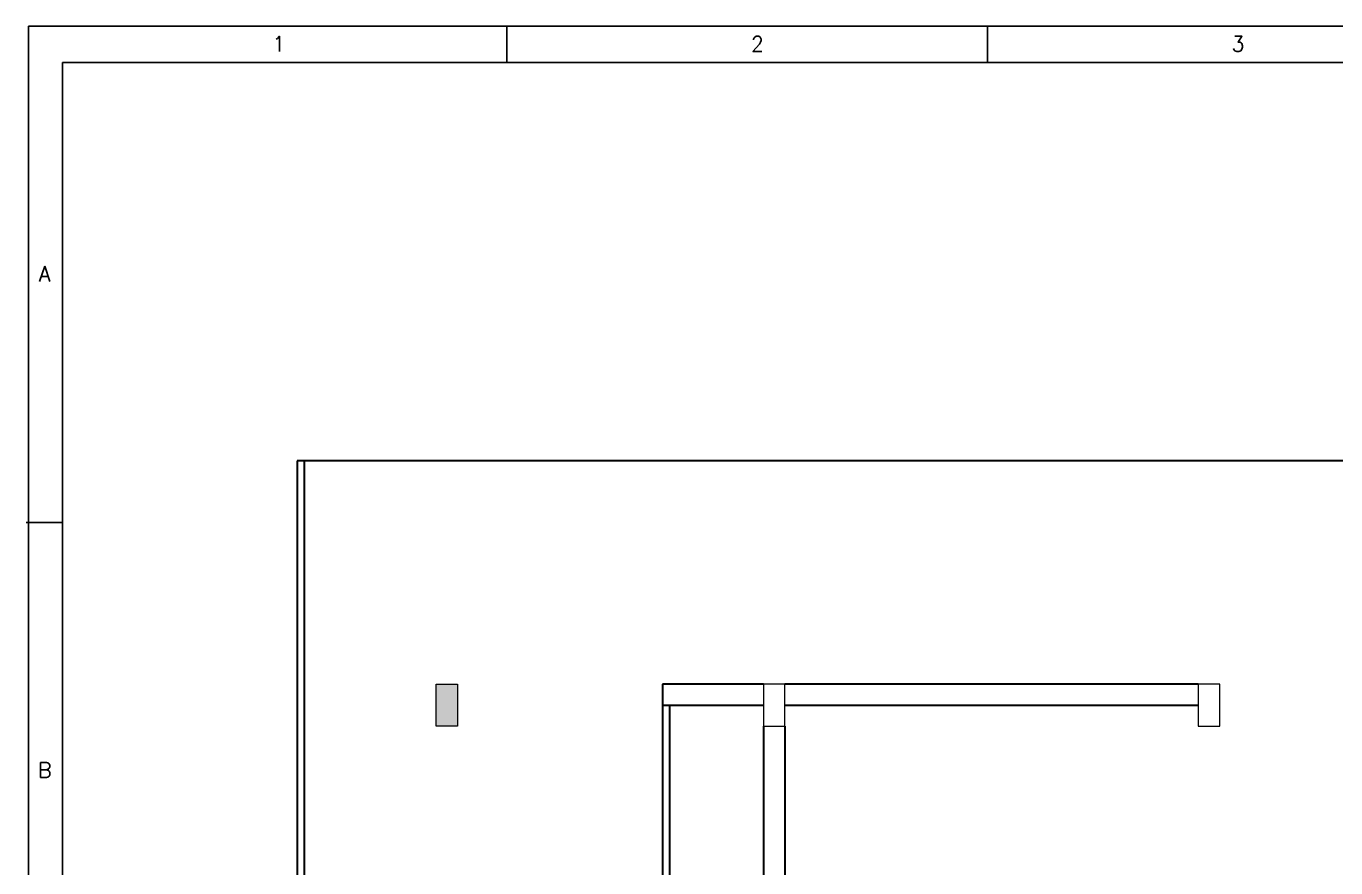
# Model space of a CAD drawing. Extents: x 2982526 to 3135339, y -1389320 to -1338265.
# Drawn here: x 3073394 to 3087459, y -1355722 to -1346682 of the extents above; entities that cross this region are included whole.
import ezdxf
from ezdxf.enums import TextEntityAlignment as Align

# ---------------------------------------------------------------- set-up
doc = ezdxf.new("R2010")
doc.units = 0
doc.header["$MEASUREMENT"] = 0
doc.linetypes.add('1', pattern=[0, 0, 0])
doc.layers.add('Column', color=162, linetype='Continuous', lineweight=13)
doc.layers.add('WALL', color=7, linetype='1', lineweight=35)
doc.layers.add('HS', color=251, linetype='1')
doc.layers.add('TITLE', color=7, linetype='Continuous')
doc.styles.add('ROMANS', font='romans.shx')

# ---------------------------------------------------------------- blocks, each defined once
blk = doc.blocks.new('A$C1BA14061')
at = {"layer": 'TITLE', "color": 7}
for p, q in [((0, 0), (203982, 0)), ((0, -140464), (0, 0)), ((16920, -1290), (16920, 0)), ((33925, -1290), (33925, 0))]:
    blk.add_line(p, q, dxfattribs=at)
at = {"layer": 'TITLE'}
for p, q in [((1204, -1290), (202692, -1290)), ((1204, -139174), (1204, -1290))]:
    blk.add_line(p, q, dxfattribs=at)
at = {"layer": 'TITLE', "color": 0}
blk.add_line((-86, -17558), (1204, -17558), dxfattribs=at)
at = {"layer": 'TITLE', "color": 7, "style": 'ROMANS', "width": 1}
for s, p in [('1', (8852, -626)), ('2', (25785, -626)), ('3', (42791, -626))]:
    blk.add_text(s, height=535, dxfattribs=at).set_placement(p, align=Align.MIDDLE)
at = {"layer": 'TITLE', "color": 0, "style": 'ROMANS', "width": 1}
for s, p in [('A', (573, -8765)), ('B', (573, -26323))]:
    blk.add_text(s, height=535, dxfattribs=at).set_placement(p, align=Align.MIDDLE)
blk = doc.blocks.new('Trc flr')
at = {"layer": 'HS', "lineweight": 0}
blk.add_hatch(color=251, dxfattribs=at).paths.add_polyline_path([(-3515, 21620), (-3285, 21620), (-3285, 21170), (-3515, 21170)])
at = {"layer": 'Column'}
for points in [[(-3515, 21620), (-3285, 21620), (-3285, 21170), (-3515, 21170)], [(0, 21170), (230, 21170), (230, 21620), (0, 21620)], [(4670, 21170), (4900, 21170), (4900, 21620), (4670, 21620)]]:
    blk.add_lwpolyline(points, close=True, dxfattribs=at)
at = {"layer": 'WALL', "color": 8}
for p, q in [((41150, 24020), (-5008, 24020)), ((-4933, 21620), (-4933, 21390)), ((-1083, 21620), (-1083, 21390)), ((0, 21620), (-1083, 21620)), ((-1083, 21620), (-1083, 21390)), ((4670, 21620), (230, 21620)), ((0, 21390), (-1083, 21390)), ((4555, 21390), (230, 21390)), ((4670, 21390), (4555, 21390)), ((0, 21170), (0, 14375)), ((230, 21170), (230, 19890)), ((230, 19890), (230, 15290))]:
    blk.add_line(p, q, dxfattribs=at)
at = {"layer": 'WALL', "color": 8, "linetype": 'Continuous'}
for p, q in [((-5008, 24020), (-5008, 13270)), ((-4933, 24020), (-4933, 13345)), ((-1083, 21390), (-1083, 13345, 0)), ((-1083, 21390), (-1083, 13345, 0)), ((-1008, 21390), (-1008, 13270, 0)), ((-1008, 21390), (-1008, 13270, 0))]:
    blk.add_line(p, q, dxfattribs=at)

msp = doc.modelspace()

# ---------------------------------------------------------------- block references
at = {"layer": 'TITLE', "lineweight": 0, "xscale": 0.3035552556082519, "yscale": 0.3035553943041123, "zscale": 0.3035553665695551}
msp.add_blockref('A$C1BA14061', (3073419.6, -1346682), dxfattribs=at)
at = {"layer": 'WALL', "lineweight": 0}
msp.add_blockref('Trc flr', (3081311.3, -1375369.8), dxfattribs=at)

doc.saveas('drawing.dxf')
